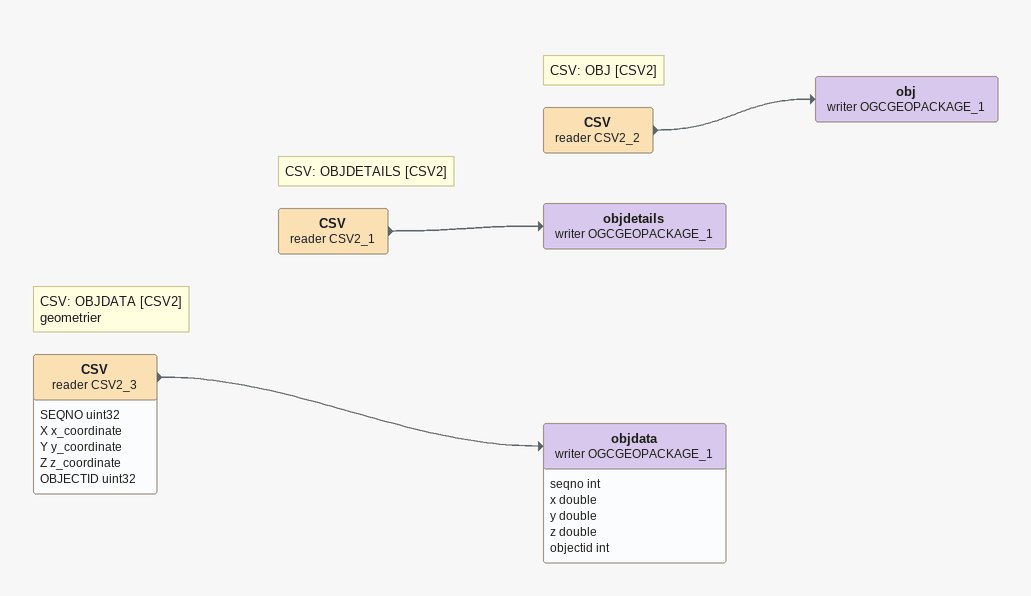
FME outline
Note: CSV: OBJDATA [CSV2] / geometrier
CSV (reader CSV2_3)
    attributes: SEQNO uint32, X x_coordinate, Y y_coordinate, Z z_coordinate, OBJECTID uint32
    -> objdata (writer OGCGEOPACKAGE_1)
objdata (writer OGCGEOPACKAGE_1)
    attributes: seqno int, x double, y double, z double, objectid int
Note: CSV: OBJDETAILS [CSV2]
CSV (reader CSV2_1)
    -> objdetails (writer OGCGEOPACKAGE_1)
objdetails (writer OGCGEOPACKAGE_1)
Note: CSV: OBJ [CSV2]
CSV (reader CSV2_2)
    -> obj (writer OGCGEOPACKAGE_1)
obj (writer OGCGEOPACKAGE_1)
